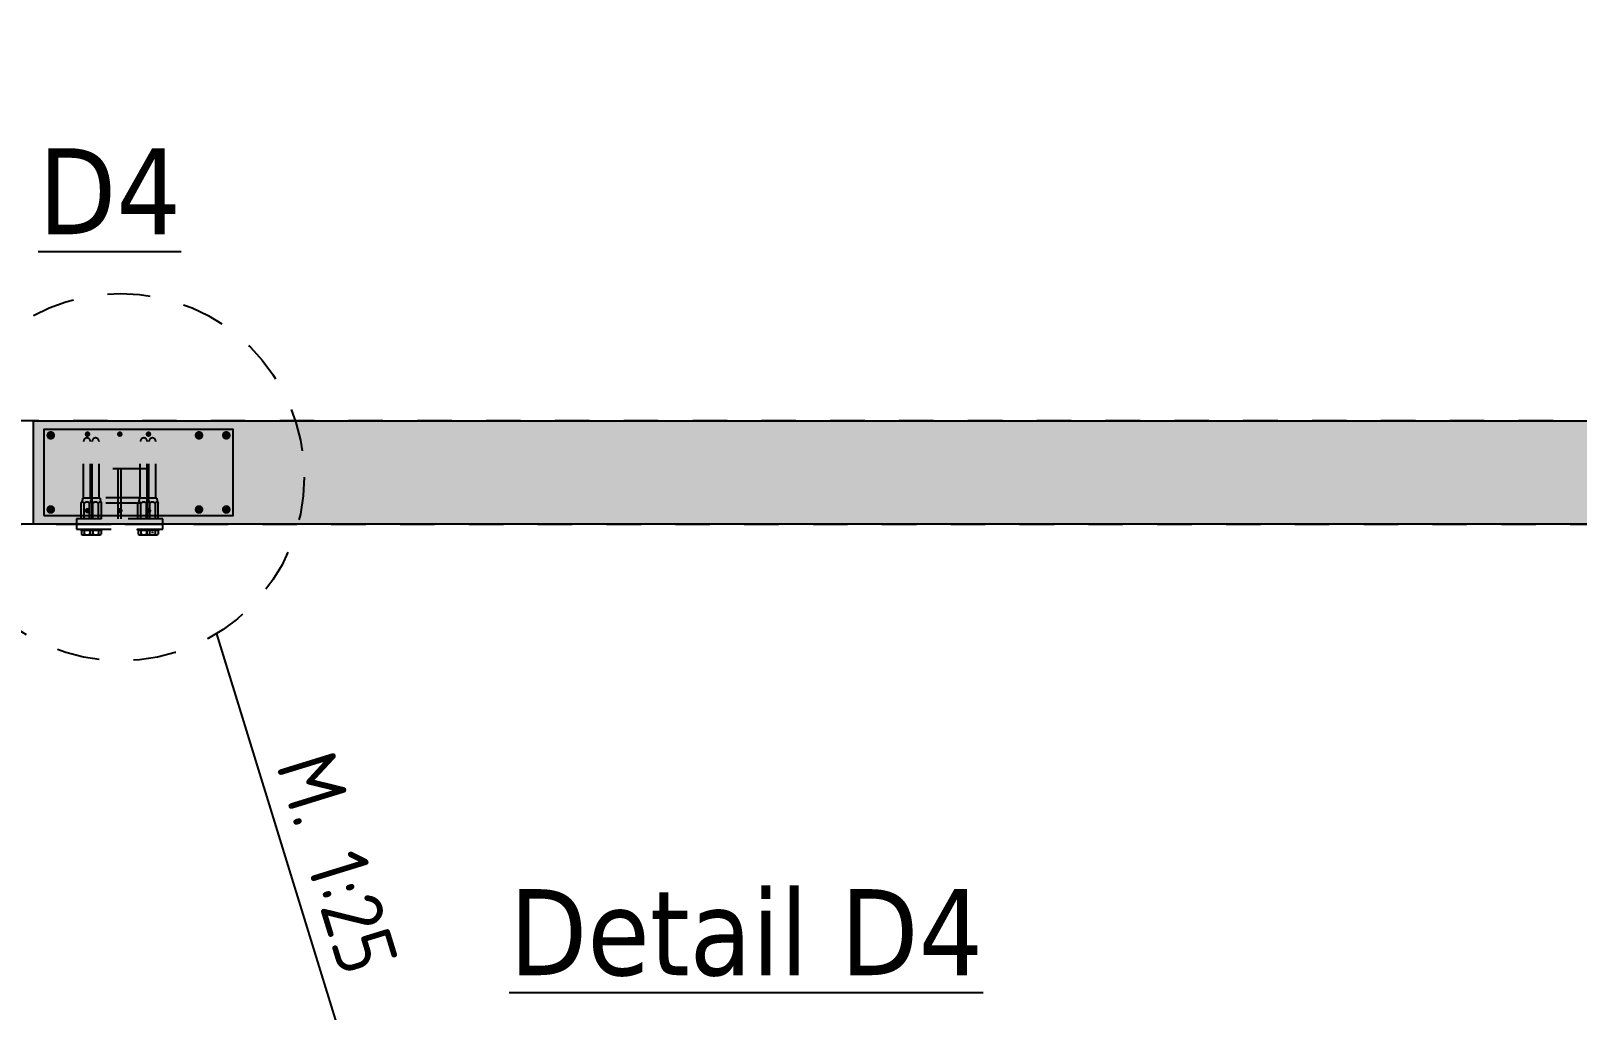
# Model space of a CAD drawing. Extents: x 44 to 147, y 26 to 78.
# Drawn here: x 63.696 to 68.189, y 49.269 to 52.112 of the extents above; entities that cross this region are included whole.
import ezdxf
from ezdxf.enums import TextEntityAlignment as Align

# ---------------------------------------------------------------- set-up
doc = ezdxf.new("R2010")
doc.units = 0
doc.header["$LTSCALE"] = 0.5
for name, pattern in [('AUSGEZOGEN', [1000.01, 1000, 0.01]), ('DOT', [0.175, 0.05, -0.125]), ('VERDECKT', [0.375, 0.25, -0.125])]:
    doc.linetypes.add(name, pattern=pattern)
for name, color, linetype in [('BETON', 7, 'Continuous'), ('BEWEHRUNG', 1, 'Continuous'), ('Brüstung DG', 7, 'Continuous'), ('DETAIL', 7, 'Continuous'), ('grau_mittel', 7, 'Continuous'), ('OBJEKT', 7, 'Continuous'), ('RND', 7, 'Continuous'), ('STAHL', 7, 'Continuous'), ('TEXT', 7, 'Continuous')]:
    doc.layers.add(name, color=color, linetype=linetype)
doc.styles.add('helv', font='tahoma.ttf')
doc.styles.add('R18', font='romans.shx', dxfattribs={"height": 0.018})
doc.styles.add('txt', font='isocp.shx')

msp = doc.modelspace()

# ---------------------------------------------------------------- hatches: boundary and pattern name
at = {"layer": 'grau_mittel'}
msp.add_hatch(color=61, dxfattribs=at).paths.add_polyline_path([(63.704, 50.9801), (63.704, 50.6801), (69.019, 50.6801), (69.019, 52.1122), (68.719, 52.1122), (68.719, 50.9801)])

# ---------------------------------------------------------------- linework, layer by layer
at = {"layer": 'BETON', "color": 6, "linetype": 'AUSGEZOGEN', "lineweight": -2}
for p, q in [((63.704, 50.9801), (68.719, 50.9801)), ((63.704, 50.6801), (63.704, 50.9801)), ((69.019, 50.6801), (63.704, 50.6801))]:
    msp.add_line(p, q, dxfattribs=at)
at = {"layer": 'BEWEHRUNG', "color": 171, "linetype": 'DOT'}
for p, q in [((63.849, 50.7551), (63.849, 50.9201)), ((63.869, 50.7551), (63.869, 50.9201)), ((63.874, 50.7551), (63.874, 50.9201)), ((63.894, 50.7551), (63.894, 50.9201)), ((64.014, 50.7551), (64.014, 50.9201)), ((64.034, 50.7551), (64.034, 50.9201)), ((64.039, 50.7551), (64.039, 50.9201)), ((64.059, 50.7551), (64.059, 50.9201))]:
    msp.add_line(p, q, dxfattribs=at)
at = {"layer": 'BEWEHRUNG', "color": 171, "linetype": 'DOT', "extrusion": (-1.6303e-17, 1, 0)}
for p, q in [((63.8421, 50.7411), (63.8417, 50.7404)), ((63.8417, 50.6951), (63.8417, 50.7404)), ((63.8426, 50.7421), (63.8421, 50.7411)), ((63.8431, 50.7431), (63.8426, 50.7421)), ((63.8436, 50.7441), (63.8431, 50.7431)), ((63.844, 50.7451), (63.8436, 50.7441)), ((63.8444, 50.7461), (63.844, 50.7451)), ((63.8447, 50.7471), (63.8444, 50.7461)), ((63.845, 50.7481), (63.8447, 50.7471)), ((63.8453, 50.7491), (63.845, 50.7481)), ((63.8455, 50.7501), (63.8453, 50.7491)), ((63.8457, 50.7511), (63.8455, 50.7501)), ((63.8458, 50.7521), (63.8457, 50.7511)), ((63.8459, 50.7531), (63.8458, 50.7521)), ((63.846, 50.7541), (63.8459, 50.7531)), ((63.846, 50.7551), (63.846, 50.7541)), ((63.872, 50.7551), (63.846, 50.7551)), ((63.8504, 50.6951), (63.8504, 50.7404)), ((63.8671, 50.7411), (63.8667, 50.7404)), ((63.8667, 50.6951), (63.8667, 50.7404)), ((63.8676, 50.7421), (63.8671, 50.7411)), ((63.8681, 50.7431), (63.8676, 50.7421)), ((63.8677, 50.6951), (63.8677, 50.7404)), ((63.8686, 50.7441), (63.8681, 50.7431)), ((63.869, 50.7451), (63.8686, 50.7441)), ((63.8694, 50.7461), (63.869, 50.7451)), ((63.8697, 50.7471), (63.8694, 50.7461)), ((63.87, 50.7481), (63.8697, 50.7471)), ((63.8703, 50.7491), (63.87, 50.7481)), ((63.8705, 50.7501), (63.8703, 50.7491)), ((63.8707, 50.7511), (63.8705, 50.7501)), ((63.8708, 50.7521), (63.8707, 50.7511)), ((63.8709, 50.7531), (63.8708, 50.7521)), ((63.871, 50.7541), (63.8709, 50.7531)), ((63.871, 50.7551), (63.871, 50.7541)), ((63.897, 50.7551), (63.871, 50.7551)), ((63.872, 50.7551), (63.872, 50.7541)), ((63.872, 50.7541), (63.8721, 50.7531)), ((63.8721, 50.7531), (63.8722, 50.7521)), ((63.8722, 50.7521), (63.8723, 50.7511)), ((63.8723, 50.7511), (63.8725, 50.7501)), ((63.8725, 50.7501), (63.8727, 50.7491)), ((63.8727, 50.7491), (63.873, 50.7481)), ((63.873, 50.7481), (63.8733, 50.7471)), ((63.8733, 50.7471), (63.8736, 50.7461)), ((63.8736, 50.7461), (63.874, 50.7451)), ((63.874, 50.7451), (63.8744, 50.7441)), ((63.8744, 50.7441), (63.8749, 50.7431)), ((63.8749, 50.7431), (63.8754, 50.7421)), ((63.8754, 50.7421), (63.8759, 50.7411)), ((63.8754, 50.6951), (63.8754, 50.7404)), ((63.8759, 50.7411), (63.8763, 50.7404)), ((63.8763, 50.6951), (63.8763, 50.7404)), ((63.8927, 50.6951), (63.8927, 50.7404)), ((63.897, 50.7551), (63.897, 50.7541)), ((63.897, 50.7541), (63.8971, 50.7531)), ((63.8971, 50.7531), (63.8972, 50.7521)), ((63.8972, 50.7521), (63.8973, 50.7511)), ((63.8973, 50.7511), (63.8975, 50.7501)), ((63.8975, 50.7501), (63.8977, 50.7491)), ((63.8977, 50.7491), (63.898, 50.7481)), ((63.898, 50.7481), (63.8983, 50.7471)), ((63.8983, 50.7471), (63.8986, 50.7461)), ((63.8986, 50.7461), (63.899, 50.7451)), ((63.899, 50.7451), (63.8994, 50.7441)), ((63.8994, 50.7441), (63.8999, 50.7431)), ((63.8999, 50.7431), (63.9004, 50.7421)), ((63.9004, 50.7421), (63.9009, 50.7411)), ((63.9009, 50.7411), (63.9013, 50.7404)), ((63.9013, 50.6951), (63.9013, 50.7404)), ((64.0071, 50.7411), (64.0067, 50.7404)), ((64.0067, 50.6951), (64.0067, 50.7404)), ((64.0076, 50.7421), (64.0071, 50.7411)), ((64.0081, 50.7431), (64.0076, 50.7421)), ((64.0086, 50.7441), (64.0081, 50.7431)), ((64.009, 50.7451), (64.0086, 50.7441)), ((64.0094, 50.7461), (64.009, 50.7451)), ((64.0097, 50.7471), (64.0094, 50.7461)), ((64.01, 50.7481), (64.0097, 50.7471)), ((64.0103, 50.7491), (64.01, 50.7481)), ((64.0105, 50.7501), (64.0103, 50.7491)), ((64.0107, 50.7511), (64.0105, 50.7501)), ((64.0108, 50.7521), (64.0107, 50.7511)), ((64.0109, 50.7531), (64.0108, 50.7521)), ((64.011, 50.7541), (64.0109, 50.7531)), ((64.011, 50.7551), (64.011, 50.7541)), ((64.037, 50.7551), (64.011, 50.7551)), ((64.0154, 50.6951), (64.0154, 50.7404)), ((64.0321, 50.7411), (64.0317, 50.7404)), ((64.0317, 50.6951), (64.0317, 50.7404)), ((64.0326, 50.7421), (64.0321, 50.7411)), ((64.0331, 50.7431), (64.0326, 50.7421)), ((64.0327, 50.6951), (64.0327, 50.7404)), ((64.0336, 50.7441), (64.0331, 50.7431)), ((64.034, 50.7451), (64.0336, 50.7441)), ((64.0344, 50.7461), (64.034, 50.7451)), ((64.0347, 50.7471), (64.0344, 50.7461)), ((64.035, 50.7481), (64.0347, 50.7471)), ((64.0353, 50.7491), (64.035, 50.7481)), ((64.0355, 50.7501), (64.0353, 50.7491)), ((64.0357, 50.7511), (64.0355, 50.7501)), ((64.0358, 50.7521), (64.0357, 50.7511)), ((64.0359, 50.7531), (64.0358, 50.7521)), ((64.036, 50.7541), (64.0359, 50.7531)), ((64.036, 50.7551), (64.036, 50.7541)), ((64.062, 50.7551), (64.036, 50.7551)), ((64.037, 50.7551), (64.037, 50.7541)), ((64.037, 50.7541), (64.0371, 50.7531)), ((64.0371, 50.7531), (64.0372, 50.7521)), ((64.0372, 50.7521), (64.0373, 50.7511)), ((64.0373, 50.7511), (64.0375, 50.7501)), ((64.0375, 50.7501), (64.0377, 50.7491)), ((64.0377, 50.7491), (64.038, 50.7481)), ((64.038, 50.7481), (64.0383, 50.7471)), ((64.0383, 50.7471), (64.0386, 50.7461)), ((64.0386, 50.7461), (64.039, 50.7451)), ((64.039, 50.7451), (64.0394, 50.7441)), ((64.0394, 50.7441), (64.0399, 50.7431)), ((64.0399, 50.7431), (64.0404, 50.7421)), ((64.0404, 50.7421), (64.0409, 50.7411)), ((64.0404, 50.6951), (64.0404, 50.7404)), ((64.0409, 50.7411), (64.0413, 50.7404)), ((64.0413, 50.6951), (64.0413, 50.7404)), ((64.0577, 50.6951), (64.0577, 50.7404)), ((64.062, 50.7551), (64.062, 50.7541)), ((64.062, 50.7541), (64.0621, 50.7531)), ((64.0621, 50.7531), (64.0622, 50.7521)), ((64.0622, 50.7521), (64.0623, 50.7511)), ((64.0623, 50.7511), (64.0625, 50.7501)), ((64.0625, 50.7501), (64.0627, 50.7491)), ((64.0627, 50.7491), (64.063, 50.7481)), ((64.063, 50.7481), (64.0633, 50.7471)), ((64.0633, 50.7471), (64.0636, 50.7461)), ((64.0636, 50.7461), (64.064, 50.7451)), ((64.064, 50.7451), (64.0644, 50.7441)), ((64.0644, 50.7441), (64.0649, 50.7431)), ((64.0649, 50.7431), (64.0654, 50.7421)), ((64.0654, 50.7421), (64.0659, 50.7411)), ((64.0659, 50.7411), (64.0663, 50.7404)), ((64.0663, 50.6951), (64.0663, 50.7404)), ((63.8763, 50.6951), (63.8417, 50.6951)), ((63.9013, 50.6951), (63.8667, 50.6951)), ((64.0413, 50.6951), (64.0067, 50.6951)), ((64.0663, 50.6951), (64.0317, 50.6951))]:
    msp.add_line(p, q, dxfattribs=at)
at = {"layer": 'BEWEHRUNG', "color": 171, "linetype": 'DOT'}
for centre in [(63.859, 50.9201), (63.884, 50.9201), (64.024, 50.9201), (64.049, 50.9201)]:
    msp.add_arc(centre, 0.01, 0, 180, dxfattribs=at)
for points, weights in [([(63.8417, 50.7404), (63.8419, 50.7408), (63.8421, 50.7411)], [1.00160855561, 1.00109931675, 1]), ([(63.8421, 50.7411), (63.8424, 50.7416), (63.8427, 50.7421)], [1, 1.0007029708, 1]), ([(63.8427, 50.7421), (63.8431, 50.7427), (63.8434, 50.7431)], [1, 1.00089993145, 1]), ([(63.8434, 50.7431), (63.8438, 50.7437), (63.8442, 50.7441)], [1, 1.00137298843, 1]), ([(63.8442, 50.7441), (63.8452, 50.7451), (63.846, 50.7451)], [1, 1.00697567001, 1]), ([(63.846, 50.7451), (63.8469, 50.7451), (63.8478, 50.7441)], [1, 1.00697567001, 1]), ([(63.8478, 50.7441), (63.8482, 50.7437), (63.8486, 50.7431)], [1, 1.00137298842, 1]), ([(63.8486, 50.7431), (63.849, 50.7427), (63.8493, 50.7421)], [1, 1.00089993147, 1]), ([(63.8493, 50.7421), (63.8496, 50.7416), (63.85, 50.7411)], [1, 1.00070297081, 1]), ([(63.85, 50.7411), (63.8502, 50.7408), (63.8504, 50.7404)], [1, 1.00109931675, 1.00160855561]), ([(63.8504, 50.7404), (63.8508, 50.7408), (63.8512, 50.7411)], [1.00160855561, 1.00109931675, 1]), ([(63.8512, 50.7411), (63.8518, 50.7416), (63.8524, 50.7421)], [1, 1.00070297081, 1]), ([(63.8524, 50.7421), (63.8531, 50.7427), (63.8538, 50.7431)], [1, 1.00089993147, 1]), ([(63.8538, 50.7431), (63.8546, 50.7437), (63.8555, 50.7441)], [1, 1.00137298842, 1]), ([(63.8555, 50.7441), (63.8573, 50.7451), (63.859, 50.7451)], [1, 1.00697567001, 1]), ([(63.859, 50.7451), (63.8608, 50.7451), (63.8626, 50.7441)], [1, 1.00697567001, 1]), ([(63.8626, 50.7441), (63.8634, 50.7437), (63.8642, 50.7431)], [1, 1.00137298842, 1]), ([(63.8642, 50.7431), (63.8649, 50.7427), (63.8656, 50.7421)], [1, 1.00089993146, 1]), ([(63.8656, 50.7421), (63.8662, 50.7416), (63.8669, 50.7411)], [1, 1.00070297081, 1]), ([(63.8667, 50.7404), (63.8669, 50.7408), (63.8671, 50.7411)], [1.00160855561, 1.00109931675, 1]), ([(63.8669, 50.7411), (63.8673, 50.7408), (63.8677, 50.7404)], [1, 1.00109931675, 1.00160855561]), ([(63.8671, 50.7411), (63.8674, 50.7416), (63.8677, 50.7421)], [1, 1.0007029708, 1]), ([(63.8677, 50.7421), (63.8681, 50.7427), (63.8684, 50.7431)], [1, 1.00089993145, 1]), ([(63.8677, 50.7404), (63.8679, 50.7408), (63.8681, 50.7411)], [1.00160855561, 1.00109931675, 1]), ([(63.8681, 50.7411), (63.8684, 50.7416), (63.8687, 50.7421)], [1, 1.00070297081, 1]), ([(63.8684, 50.7431), (63.8688, 50.7437), (63.8692, 50.7441)], [1, 1.00137298843, 1]), ([(63.8687, 50.7421), (63.8691, 50.7427), (63.8694, 50.7431)], [1, 1.00089993146, 1]), ([(63.8692, 50.7441), (63.8702, 50.7451), (63.871, 50.7451)], [1, 1.00697567001, 1]), ([(63.8694, 50.7431), (63.8698, 50.7437), (63.8702, 50.7441)], [1, 1.00137298842, 1]), ([(63.8702, 50.7441), (63.8711, 50.7451), (63.872, 50.7451)], [1, 1.00697567001, 1]), ([(63.871, 50.7451), (63.8719, 50.7451), (63.8728, 50.7441)], [1, 1.00697567001, 1]), ([(63.872, 50.7451), (63.8729, 50.7451), (63.8738, 50.7441)], [1, 1.00697567001, 1]), ([(63.8728, 50.7441), (63.8732, 50.7437), (63.8736, 50.7431)], [1, 1.00137298842, 1]), ([(63.8736, 50.7431), (63.874, 50.7427), (63.8743, 50.7421)], [1, 1.00089993147, 1]), ([(63.8738, 50.7441), (63.8742, 50.7437), (63.8746, 50.7431)], [1, 1.00137298842, 1]), ([(63.8743, 50.7421), (63.8746, 50.7416), (63.875, 50.7411)], [1, 1.00070297081, 1]), ([(63.8746, 50.7431), (63.875, 50.7427), (63.8753, 50.7421)], [1, 1.00089993146, 1]), ([(63.875, 50.7411), (63.8752, 50.7408), (63.8754, 50.7404)], [1, 1.00109931675, 1.00160855561]), ([(63.8753, 50.7421), (63.8756, 50.7416), (63.8759, 50.7411)], [1, 1.00070297081, 1]), ([(63.8754, 50.7404), (63.8758, 50.7408), (63.8762, 50.7411)], [1.00160855561, 1.00109931675, 1]), ([(63.8759, 50.7411), (63.8761, 50.7408), (63.8763, 50.7404)], [1, 1.00109931675, 1.00160855561]), ([(63.8762, 50.7411), (63.8768, 50.7416), (63.8774, 50.7421)], [1, 1.00070297081, 1]), ([(63.8774, 50.7421), (63.8781, 50.7427), (63.8788, 50.7431)], [1, 1.00089993147, 1]), ([(63.8788, 50.7431), (63.8796, 50.7437), (63.8805, 50.7441)], [1, 1.00137298842, 1]), ([(63.8805, 50.7441), (63.8823, 50.7451), (63.884, 50.7451)], [1, 1.00697567001, 1]), ([(63.884, 50.7451), (63.8858, 50.7451), (63.8876, 50.7441)], [1, 1.00697567001, 1]), ([(63.8876, 50.7441), (63.8884, 50.7437), (63.8892, 50.7431)], [1, 1.00137298842, 1]), ([(63.8892, 50.7431), (63.8899, 50.7427), (63.8906, 50.7421)], [1, 1.00089993146, 1]), ([(63.8906, 50.7421), (63.8912, 50.7416), (63.8919, 50.7411)], [1, 1.00070297081, 1]), ([(63.8919, 50.7411), (63.8923, 50.7408), (63.8927, 50.7404)], [1, 1.00109931675, 1.00160855561]), ([(63.8927, 50.7404), (63.8929, 50.7408), (63.8931, 50.7411)], [1.00160855561, 1.00109931675, 1]), ([(63.8931, 50.7411), (63.8934, 50.7416), (63.8937, 50.7421)], [1, 1.00070297081, 1]), ([(63.8937, 50.7421), (63.8941, 50.7427), (63.8944, 50.7431)], [1, 1.00089993146, 1]), ([(63.8944, 50.7431), (63.8948, 50.7437), (63.8952, 50.7441)], [1, 1.00137298842, 1]), ([(63.8952, 50.7441), (63.8961, 50.7451), (63.897, 50.7451)], [1, 1.00697567001, 1]), ([(63.897, 50.7451), (63.8979, 50.7451), (63.8988, 50.7441)], [1, 1.00697567001, 1]), ([(63.8988, 50.7441), (63.8992, 50.7437), (63.8996, 50.7431)], [1, 1.00137298842, 1]), ([(63.8996, 50.7431), (63.9, 50.7427), (63.9003, 50.7421)], [1, 1.00089993146, 1]), ([(63.9003, 50.7421), (63.9006, 50.7416), (63.9009, 50.7411)], [1, 1.00070297081, 1]), ([(63.9009, 50.7411), (63.9011, 50.7408), (63.9013, 50.7404)], [1, 1.00109931675, 1.00160855561]), ([(64.0067, 50.7404), (64.0069, 50.7408), (64.0071, 50.7411)], [1.00160855561, 1.00109931675, 1]), ([(64.0071, 50.7411), (64.0074, 50.7416), (64.0077, 50.7421)], [1, 1.0007029708, 1]), ([(64.0077, 50.7421), (64.0081, 50.7427), (64.0084, 50.7431)], [1, 1.00089993145, 1]), ([(64.0084, 50.7431), (64.0088, 50.7437), (64.0092, 50.7441)], [1, 1.00137298843, 1]), ([(64.0092, 50.7441), (64.0102, 50.7451), (64.011, 50.7451)], [1, 1.00697567001, 1]), ([(64.011, 50.7451), (64.0119, 50.7451), (64.0128, 50.7441)], [1, 1.00697567001, 1]), ([(64.0128, 50.7441), (64.0132, 50.7437), (64.0136, 50.7431)], [1, 1.00137298842, 1]), ([(64.0136, 50.7431), (64.014, 50.7427), (64.0143, 50.7421)], [1, 1.00089993147, 1]), ([(64.0143, 50.7421), (64.0146, 50.7416), (64.015, 50.7411)], [1, 1.00070297081, 1]), ([(64.015, 50.7411), (64.0152, 50.7408), (64.0154, 50.7404)], [1, 1.00109931675, 1.00160855561]), ([(64.0154, 50.7404), (64.0158, 50.7408), (64.0162, 50.7411)], [1.00160855561, 1.00109931675, 1]), ([(64.0162, 50.7411), (64.0168, 50.7416), (64.0174, 50.7421)], [1, 1.00070297081, 1]), ([(64.0174, 50.7421), (64.0181, 50.7427), (64.0188, 50.7431)], [1, 1.00089993147, 1]), ([(64.0188, 50.7431), (64.0196, 50.7437), (64.0205, 50.7441)], [1, 1.00137298842, 1]), ([(64.0205, 50.7441), (64.0223, 50.7451), (64.024, 50.7451)], [1, 1.00697567001, 1]), ([(64.024, 50.7451), (64.0258, 50.7451), (64.0276, 50.7441)], [1, 1.00697567001, 1]), ([(64.0276, 50.7441), (64.0284, 50.7437), (64.0292, 50.7431)], [1, 1.00137298842, 1]), ([(64.0292, 50.7431), (64.0299, 50.7427), (64.0306, 50.7421)], [1, 1.00089993146, 1]), ([(64.0306, 50.7421), (64.0312, 50.7416), (64.0319, 50.7411)], [1, 1.00070297081, 1]), ([(64.0317, 50.7404), (64.0319, 50.7408), (64.0321, 50.7411)], [1.00160855561, 1.00109931675, 1]), ([(64.0319, 50.7411), (64.0323, 50.7408), (64.0327, 50.7404)], [1, 1.00109931675, 1.00160855561]), ([(64.0321, 50.7411), (64.0324, 50.7416), (64.0327, 50.7421)], [1, 1.0007029708, 1]), ([(64.0327, 50.7421), (64.0331, 50.7427), (64.0334, 50.7431)], [1, 1.00089993145, 1]), ([(64.0327, 50.7404), (64.0329, 50.7408), (64.0331, 50.7411)], [1.00160855561, 1.00109931675, 1]), ([(64.0331, 50.7411), (64.0334, 50.7416), (64.0337, 50.7421)], [1, 1.00070297081, 1]), ([(64.0334, 50.7431), (64.0338, 50.7437), (64.0342, 50.7441)], [1, 1.00137298843, 1]), ([(64.0337, 50.7421), (64.0341, 50.7427), (64.0344, 50.7431)], [1, 1.00089993146, 1]), ([(64.0342, 50.7441), (64.0352, 50.7451), (64.036, 50.7451)], [1, 1.00697567001, 1]), ([(64.0344, 50.7431), (64.0348, 50.7437), (64.0352, 50.7441)], [1, 1.00137298842, 1]), ([(64.0352, 50.7441), (64.0361, 50.7451), (64.037, 50.7451)], [1, 1.00697567001, 1]), ([(64.036, 50.7451), (64.0369, 50.7451), (64.0378, 50.7441)], [1, 1.00697567001, 1]), ([(64.037, 50.7451), (64.0379, 50.7451), (64.0388, 50.7441)], [1, 1.00697567001, 1]), ([(64.0378, 50.7441), (64.0382, 50.7437), (64.0386, 50.7431)], [1, 1.00137298842, 1]), ([(64.0386, 50.7431), (64.039, 50.7427), (64.0393, 50.7421)], [1, 1.00089993147, 1]), ([(64.0388, 50.7441), (64.0392, 50.7437), (64.0396, 50.7431)], [1, 1.00137298842, 1]), ([(64.0393, 50.7421), (64.0396, 50.7416), (64.04, 50.7411)], [1, 1.00070297081, 1]), ([(64.0396, 50.7431), (64.04, 50.7427), (64.0403, 50.7421)], [1, 1.00089993146, 1]), ([(64.04, 50.7411), (64.0402, 50.7408), (64.0404, 50.7404)], [1, 1.00109931675, 1.00160855561]), ([(64.0403, 50.7421), (64.0406, 50.7416), (64.0409, 50.7411)], [1, 1.00070297081, 1]), ([(64.0404, 50.7404), (64.0408, 50.7408), (64.0412, 50.7411)], [1.00160855561, 1.00109931675, 1]), ([(64.0409, 50.7411), (64.0411, 50.7408), (64.0413, 50.7404)], [1, 1.00109931675, 1.00160855561]), ([(64.0412, 50.7411), (64.0418, 50.7416), (64.0424, 50.7421)], [1, 1.00070297081, 1]), ([(64.0424, 50.7421), (64.0431, 50.7427), (64.0438, 50.7431)], [1, 1.00089993147, 1]), ([(64.0438, 50.7431), (64.0446, 50.7437), (64.0455, 50.7441)], [1, 1.00137298842, 1]), ([(64.0455, 50.7441), (64.0473, 50.7451), (64.049, 50.7451)], [1, 1.00697567001, 1]), ([(64.049, 50.7451), (64.0508, 50.7451), (64.0526, 50.7441)], [1, 1.00697567001, 1]), ([(64.0526, 50.7441), (64.0534, 50.7437), (64.0542, 50.7431)], [1, 1.00137298842, 1]), ([(64.0542, 50.7431), (64.0549, 50.7427), (64.0556, 50.7421)], [1, 1.00089993146, 1]), ([(64.0556, 50.7421), (64.0562, 50.7416), (64.0569, 50.7411)], [1, 1.00070297081, 1]), ([(64.0569, 50.7411), (64.0573, 50.7408), (64.0577, 50.7404)], [1, 1.00109931675, 1.00160855561]), ([(64.0577, 50.7404), (64.0579, 50.7408), (64.0581, 50.7411)], [1.00160855561, 1.00109931675, 1]), ([(64.0581, 50.7411), (64.0584, 50.7416), (64.0587, 50.7421)], [1, 1.00070297081, 1]), ([(64.0587, 50.7421), (64.0591, 50.7427), (64.0594, 50.7431)], [1, 1.00089993146, 1]), ([(64.0594, 50.7431), (64.0598, 50.7437), (64.0602, 50.7441)], [1, 1.00137298842, 1]), ([(64.0602, 50.7441), (64.0611, 50.7451), (64.062, 50.7451)], [1, 1.00697567001, 1]), ([(64.062, 50.7451), (64.0629, 50.7451), (64.0638, 50.7441)], [1, 1.00697567001, 1]), ([(64.0638, 50.7441), (64.0642, 50.7437), (64.0646, 50.7431)], [1, 1.00137298842, 1]), ([(64.0646, 50.7431), (64.065, 50.7427), (64.0653, 50.7421)], [1, 1.00089993146, 1]), ([(64.0653, 50.7421), (64.0656, 50.7416), (64.0659, 50.7411)], [1, 1.00070297081, 1]), ([(64.0659, 50.7411), (64.0661, 50.7408), (64.0663, 50.7404)], [1, 1.00109931675, 1.00160855561])]:
    msp.add_rational_spline(points, weights, degree=2, dxfattribs=at)
at = {"layer": 'Brüstung DG', "color": 102, "linetype": 'DOT', "lineweight": -2}
for p, q in [((68.719, 50.9801), (48.069, 50.9801)), ((47.769, 50.6801), (69.019, 50.6801))]:
    msp.add_line(p, q, dxfattribs=at)
at = {"layer": 'DETAIL', "color": 102, "linetype": 'VERDECKT'}
msp.add_circle((63.9566, 50.8164), 0.5335, dxfattribs=at)
at = {"layer": 'OBJEKT', "color": 7, "linetype": 'AUSGEZOGEN'}
for p, q in [((63.704, 50.9801), (61.834, 50.9801)), ((63.704, 50.6801), (61.834, 50.6801))]:
    msp.add_line(p, q, dxfattribs=at)
at = {"layer": 'RND', "color": 7, "linetype": 'AUSGEZOGEN'}
msp.add_line((64.2349, 50.3612), (64.671, 48.9479), dxfattribs=at)
at = {"layer": 'RND', "color": 1, "linetype": 'AUSGEZOGEN'}
msp.add_lwpolyline([(63.7339, 50.7051), (64.2839, 50.7051), (64.2839, 50.9551), (63.7339, 50.9551)], close=True, dxfattribs=at)
at = {"layer": 'RND', "color": 7, "linetype": 'AUSGEZOGEN'}
for points, const_width in [([(63.7474, 50.9378, 1), (63.7599, 50.9378, 1)], 0.0125), ([(63.8566, 50.9412, 1), (63.8646, 50.9412, 1)], 0.008), ([(63.9504, 50.9412, 1), (63.9584, 50.9412, 1)], 0.008), ([(64.0337, 50.9412, 1), (64.0417, 50.9412, 1)], 0.008), ([(64.1783, 50.9378, 1), (64.1908, 50.9378, 1)], 0.0125), ([(64.2576, 50.9378, 1), (64.2701, 50.9378, 1)], 0.0125), ([(63.7474, 50.7224, -1), (63.7599, 50.7224, -1)], 0.0125), ([(63.8566, 50.719, -1), (63.8646, 50.719, -1)], 0.008), ([(63.9504, 50.719, -1), (63.9584, 50.719, -1)], 0.008), ([(64.0337, 50.719, -1), (64.0417, 50.719, -1)], 0.008), ([(64.1783, 50.7224, -1), (64.1908, 50.7224, -1)], 0.0125), ([(64.2576, 50.7224, -1), (64.2701, 50.7224, -1)], 0.0125)]:
    msp.add_lwpolyline(points, format="xyb", close=True, dxfattribs=dict(at, const_width=const_width))
at = {"layer": 'STAHL', "color": 102, "linetype": 'DOT'}
for p, q in [((64.034, 50.8401), (63.874, 50.8401)), ((63.874, 50.6951), (63.874, 50.8401)), ((63.95, 50.7561), (63.95, 50.8401)), ((63.958, 50.7561), (63.958, 50.8401)), ((64.034, 50.6951), (64.034, 50.8401)), ((64.014, 50.7561), (63.894, 50.7561)), ((64.014, 50.7404), (63.894, 50.7404)), ((63.95, 50.6951), (63.95, 50.7561)), ((63.958, 50.6951), (63.958, 50.7561))]:
    msp.add_line(p, q, dxfattribs=at)
at = {"layer": 'STAHL', "color": 171, "linetype": 'ByBlock'}
for p, q in [((63.8426, 50.6609), (63.8426, 50.6503)), ((63.8467, 50.6621), (63.8714, 50.6621)), ((63.8467, 50.6491), (63.8714, 50.6491)), ((63.8508, 50.6609), (63.8508, 50.6503)), ((63.8673, 50.6609), (63.8673, 50.6503)), ((63.8676, 50.6609), (63.8676, 50.6503)), ((63.8717, 50.6621), (63.8964, 50.6621)), ((63.8717, 50.6491), (63.8964, 50.6491)), ((63.8755, 50.6609), (63.8755, 50.6503)), ((63.8758, 50.6609), (63.8758, 50.6503)), ((63.8923, 50.6609), (63.8923, 50.6503)), ((63.9005, 50.6609), (63.9005, 50.6503)), ((64.0076, 50.6609), (64.0076, 50.6503)), ((64.0117, 50.6621), (64.0364, 50.6621)), ((64.0117, 50.6491), (64.0364, 50.6491)), ((64.0158, 50.6609), (64.0158, 50.6503)), ((64.0323, 50.6609), (64.0323, 50.6503)), ((64.0326, 50.6609), (64.0326, 50.6503)), ((64.0367, 50.6621), (64.0614, 50.6621)), ((64.0367, 50.6491), (64.0614, 50.6491)), ((64.0405, 50.6609), (64.0405, 50.6503)), ((64.0408, 50.6609), (64.0408, 50.6503)), ((64.0573, 50.6609), (64.0573, 50.6503)), ((64.0655, 50.6609), (64.0655, 50.6503))]:
    msp.add_line(p, q, dxfattribs=at)
at = {"layer": 'STAHL', "color": 102, "linetype": 'DOT'}
msp.add_lwpolyline([(63.829, 50.6801), (64.079, 50.6801), (64.079, 50.6951), (63.829, 50.6951)], close=True, dxfattribs=at)
at = {"layer": 'STAHL', "color": 171, "linetype": 'DOT'}
msp.add_lwpolyline([(63.829, 50.6651), (64.079, 50.6651), (64.079, 50.6801), (63.829, 50.6801)], close=True, dxfattribs=at)
at = {"layer": 'STAHL', "color": 171, "linetype": 'AUSGEZOGEN'}
for points in [[(63.8405, 50.6621), (63.8405, 50.6651), (63.8775, 50.6651), (63.8775, 50.6621)], [(63.8655, 50.6621), (63.8655, 50.6651), (63.9025, 50.6651), (63.9025, 50.6621)], [(64.0055, 50.6621), (64.0055, 50.6651), (64.0425, 50.6651), (64.0425, 50.6621)], [(64.0305, 50.6621), (64.0305, 50.6651), (64.0675, 50.6651), (64.0675, 50.6621)]]:
    msp.add_lwpolyline(points, close=True, dxfattribs=at)
at = {"layer": 'STAHL', "color": 171, "linetype": 'ByBlock'}
for centre, radius, start, end in [((63.8467, 50.6545), 0.00759, 57.1328, 122.8672), ((63.8467, 50.6567), 0.00759, 237.1328, 302.8672), ((63.859, 50.6336), 0.0285, 73.2213, 106.7787), ((63.859, 50.6776), 0.0285, 253.2213, 286.7787), ((63.8714, 50.6545), 0.00759, 57.1328, 122.8672), ((63.8714, 50.6567), 0.00759, 237.1328, 302.8672), ((63.8717, 50.6545), 0.00759, 57.1328, 122.8672), ((63.8717, 50.6567), 0.00759, 237.1328, 302.8672), ((63.884, 50.6336), 0.0285, 73.2213, 106.7787), ((63.884, 50.6776), 0.0285, 253.2213, 286.7787), ((63.8964, 50.6545), 0.00759, 57.1328, 122.8672), ((63.8964, 50.6567), 0.00759, 237.1328, 302.8672), ((64.0117, 50.6545), 0.00759, 57.1328, 122.8672), ((64.0117, 50.6567), 0.00759, 237.1328, 302.8672), ((64.024, 50.6336), 0.0285, 73.2213, 106.7787), ((64.024, 50.6776), 0.0285, 253.2213, 286.7787), ((64.0364, 50.6545), 0.00759, 57.1328, 122.8672), ((64.0364, 50.6567), 0.00759, 237.1328, 302.8672), ((64.0367, 50.6545), 0.00759, 57.1328, 122.8672), ((64.0367, 50.6567), 0.00759, 237.1328, 302.8672), ((64.049, 50.6336), 0.0285, 73.2213, 106.7787), ((64.049, 50.6776), 0.0285, 253.2213, 286.7787), ((64.0614, 50.6545), 0.00759, 57.1328, 122.8672), ((64.0614, 50.6567), 0.00759, 237.1328, 302.8672)]:
    msp.add_arc(centre, radius, start, end, dxfattribs=at)

# ---------------------------------------------------------------- texts
at = {"layer": 'RND', "color": 1, "linetype": 'AUSGEZOGEN', "style": 'txt'}
msp.add_text('M. 1:25', height=0.175, rotation=287.1458, dxfattribs=at).set_placement((64.4529, 49.6546), align=Align.BOTTOM_CENTER)
at = {"layer": 'STAHL', "color": 171, "linetype": 'ByBlock', "style": 'R18'}
msp.add_text('M20', height=0.00164, rotation=180, dxfattribs=at).set_placement((64.0517, 50.6565))
at = {"layer": 'TEXT', "color": 6, "linetype": 'AUSGEZOGEN', "style": 'helv'}
for s, p in [('%%UD4', (63.7175, 51.5216)), ('%%UDetail D4', (65.0859, 49.3699))]:
    msp.add_text(s, height=0.25, dxfattribs=at).set_placement(p)

doc.saveas('drawing.dxf')
